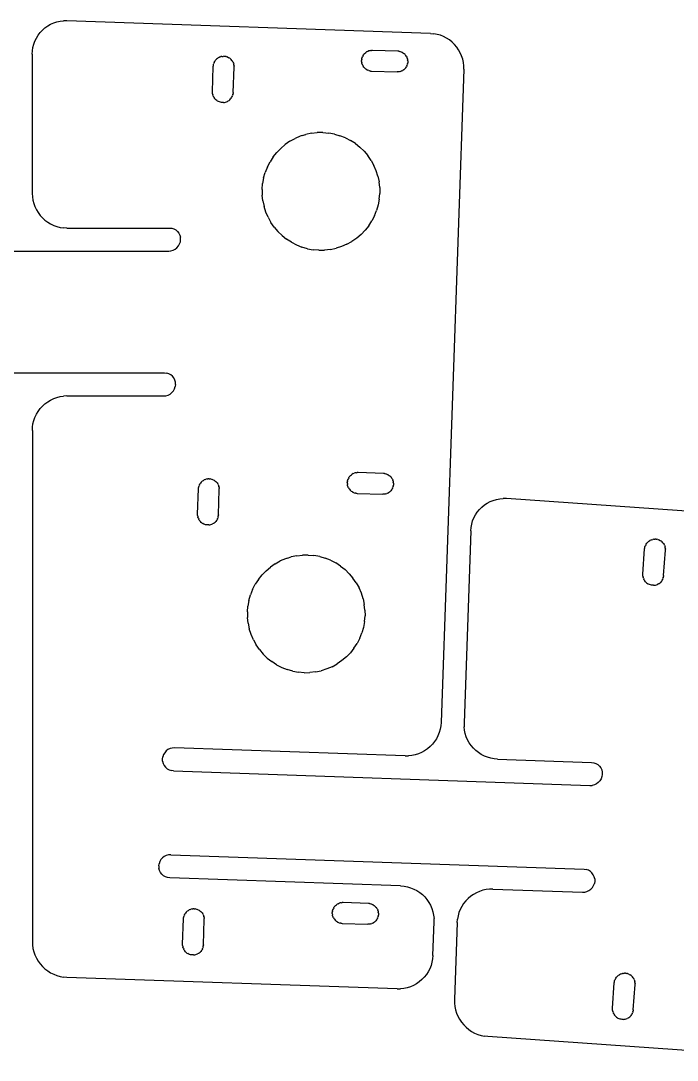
# Model space of a CAD drawing. Extents: x -47 to 67, y -58 to 58.
# Drawn here: x 10.52 to 38.96, y -47.73 to -2.71 of the extents above; entities that cross this region are included whole.
import ezdxf

# ---------------------------------------------------------------- set-up
doc = ezdxf.new("R2010")
doc.units = 0

msp = doc.modelspace()

# ---------------------------------------------------------------- linework, layer by layer
for p, q in [((11.365, -3.222, -0.011), (11.464, -3.117, -0.011)), ((11.464, -3.117, -0.011), (11.573, -3.022, -0.012)), ((11.573, -3.022, -0.012), (11.691, -2.938, -0.012)), ((11.691, -2.938, -0.012), (11.817, -2.867, -0.012)), ((11.817, -2.867, -0.012), (11.95, -2.808, -0.012)), ((11.95, -2.808, -0.012), (12.088, -2.764, -0.012)), ((12.088, -2.764, -0.012), (12.231, -2.733, -0.013)), ((12.231, -2.733, -0.013), (12.377, -2.716, -0.013)), ((12.524, -2.714, -0.013), (12.377, -2.716, -0.013)), ((28.266, -3.264, -0.04), (12.524, -2.714, -0.013)), ((11.089, -3.729, -0.011), (11.139, -3.592, -0.011)), ((11.139, -3.592, -0.011), (11.201, -3.461, -0.011)), ((11.201, -3.461, -0.011), (11.277, -3.337, -0.011)), ((11.277, -3.337, -0.011), (11.365, -3.222, -0.011)), ((28.266, -3.264, -0.04), (28.413, -3.276, -0.04)), ((28.558, -3.303, -0.04), (28.413, -3.276, -0.04)), ((28.699, -3.344, -0.04), (28.558, -3.303, -0.04)), ((28.836, -3.398, -0.04), (28.699, -3.344, -0.04)), ((28.967, -3.466, -0.041), (28.836, -3.398, -0.04)), ((29.09, -3.546, -0.041), (28.967, -3.466, -0.041)), ((29.205, -3.637, -0.041), (29.09, -3.546, -0.041)), ((11.024, -4.162, -0.011), (11.032, -4.015, -0.011)), ((11.032, -4.015, -0.011), (11.053, -3.87, -0.011)), ((11.053, -3.87, -0.011), (11.089, -3.729, -0.011)), ((25.539, -4.04, -0.037), (25.5, -4.061, -0.037)), ((25.539, -4.04, -0.037), (25.58, -4.022, -0.037)), ((25.622, -4.009, -0.037), (25.58, -4.022, -0.037)), ((25.665, -3.999, -0.037), (25.622, -4.009, -0.037)), ((25.665, -3.999, -0.037), (25.709, -3.994, -0.037)), ((25.753, -3.994, -0.037), (25.709, -3.994, -0.037)), ((26.852, -4.032, -0.038), (25.753, -3.994, -0.037)), ((26.896, -4.036, -0.038), (26.852, -4.032, -0.038)), ((26.896, -4.036, -0.038), (26.94, -4.044, -0.038)), ((26.982, -4.056, -0.038), (26.94, -4.044, -0.038)), ((29.311, -3.74, -0.041), (29.205, -3.637, -0.041)), ((29.406, -3.852, -0.042), (29.311, -3.74, -0.041)), ((29.489, -3.974, -0.042), (29.406, -3.852, -0.042)), ((29.561, -4.102, -0.042), (29.489, -3.974, -0.042)), ((11.024, -4.162, -0.011), (11.024, -10.189, -0.012)), ((18.902, -4.517, -0.026), (18.922, -4.477, -0.026)), ((18.922, -4.477, -0.026), (18.946, -4.44, -0.026)), ((18.973, -4.406, -0.027), (18.946, -4.44, -0.026)), ((18.973, -4.406, -0.027), (19.004, -4.374, -0.027)), ((19.038, -4.346, -0.027), (19.004, -4.374, -0.027)), ((19.038, -4.346, -0.027), (19.074, -4.321, -0.027)), ((19.113, -4.299, -0.027), (19.074, -4.321, -0.027)), ((19.154, -4.282, -0.027), (19.113, -4.299, -0.027)), ((19.154, -4.282, -0.027), (19.196, -4.268, -0.027)), ((19.239, -4.259, -0.027), (19.196, -4.268, -0.027)), ((19.239, -4.259, -0.027), (19.283, -4.254, -0.027)), ((19.327, -4.253, -0.027), (19.283, -4.254, -0.027)), ((19.327, -4.253, -0.027), (19.371, -4.257, -0.027)), ((19.414, -4.265, -0.027), (19.371, -4.257, -0.027)), ((19.414, -4.265, -0.027), (19.457, -4.277, -0.027)), ((19.498, -4.294, -0.027), (19.457, -4.277, -0.027)), ((19.498, -4.294, -0.027), (19.537, -4.314, -0.027)), ((19.574, -4.338, -0.027), (19.537, -4.314, -0.027)), ((19.574, -4.338, -0.027), (19.609, -4.366, -0.027)), ((19.64, -4.396, -0.027), (19.609, -4.366, -0.027)), ((19.669, -4.43, -0.027), (19.64, -4.396, -0.027)), ((19.669, -4.43, -0.027), (19.694, -4.466, -0.027)), ((19.715, -4.505, -0.027), (19.694, -4.466, -0.027)), ((25.291, -4.384, -0.037), (25.287, -4.428, -0.037)), ((25.288, -4.472, -0.037), (25.287, -4.428, -0.037)), ((25.288, -4.472, -0.037), (25.293, -4.516, -0.036)), ((25.291, -4.384, -0.037), (25.299, -4.34, -0.037)), ((25.311, -4.298, -0.037), (25.299, -4.34, -0.037)), ((25.311, -4.298, -0.037), (25.328, -4.257, -0.037)), ((25.348, -4.218, -0.037), (25.328, -4.257, -0.037)), ((25.348, -4.218, -0.037), (25.372, -4.181, -0.037)), ((25.399, -4.146, -0.037), (25.372, -4.181, -0.037)), ((25.399, -4.146, -0.037), (25.464, -4.086, -0.037)), ((25.464, -4.086, -0.037), (25.5, -4.061, -0.037)), ((26.982, -4.056, -0.038), (27.023, -4.072, -0.038)), ((27.062, -4.093, -0.038), (27.023, -4.072, -0.038)), ((27.062, -4.093, -0.038), (27.099, -4.117, -0.038)), ((27.134, -4.144, -0.038), (27.099, -4.117, -0.038)), ((27.166, -4.175, -0.038), (27.134, -4.144, -0.038)), ((27.166, -4.175, -0.038), (27.194, -4.209, -0.037)), ((27.219, -4.245, -0.037), (27.194, -4.209, -0.037)), ((27.219, -4.245, -0.037), (27.24, -4.284, -0.037)), ((27.24, -4.284, -0.037), (27.258, -4.324, -0.037)), ((27.271, -4.366, -0.037), (27.258, -4.324, -0.037)), ((27.271, -4.366, -0.037), (27.281, -4.41, -0.037)), ((27.286, -4.453, -0.037), (27.281, -4.41, -0.037)), ((27.286, -4.498, -0.037), (27.282, -4.542, -0.037)), ((27.286, -4.453, -0.037), (27.286, -4.498, -0.037)), ((29.619, -4.238, -0.042), (29.561, -4.102, -0.042)), ((29.664, -4.378, -0.042), (29.619, -4.238, -0.042)), ((29.694, -4.522, -0.042), (29.664, -4.378, -0.042)), ((18.823, -5.787, -0.024), (18.861, -4.688, -0.026)), ((18.861, -4.688, -0.026), (18.865, -4.644, -0.026)), ((18.865, -4.644, -0.026), (18.873, -4.6, -0.026)), ((18.873, -4.6, -0.026), (18.885, -4.558, -0.026)), ((18.902, -4.517, -0.026), (18.885, -4.558, -0.026)), ((19.715, -4.505, -0.027), (19.733, -4.546, -0.027)), ((19.722, -5.818, -0.024), (19.761, -4.719, -0.026)), ((19.733, -4.546, -0.027), (19.746, -4.588, -0.026)), ((19.755, -4.631, -0.026), (19.746, -4.588, -0.026)), ((19.755, -4.631, -0.026), (19.76, -4.675, -0.026)), ((19.761, -4.719, -0.026), (19.76, -4.675, -0.026)), ((25.302, -4.559, -0.036), (25.293, -4.516, -0.036)), ((25.302, -4.559, -0.036), (25.316, -4.601, -0.036)), ((25.333, -4.642, -0.036), (25.316, -4.601, -0.036)), ((25.333, -4.642, -0.036), (25.354, -4.68, -0.036)), ((25.38, -4.717, -0.036), (25.354, -4.68, -0.036)), ((25.38, -4.717, -0.036), (25.408, -4.75, -0.036)), ((25.44, -4.781, -0.036), (25.408, -4.75, -0.036)), ((25.44, -4.781, -0.036), (25.474, -4.809, -0.036)), ((25.511, -4.833, -0.036), (25.474, -4.809, -0.036)), ((25.511, -4.833, -0.036), (25.551, -4.853, -0.036)), ((25.592, -4.869, -0.036), (25.551, -4.853, -0.036)), ((25.592, -4.869, -0.036), (25.634, -4.882, -0.036)), ((25.677, -4.89, -0.036), (25.634, -4.882, -0.036)), ((25.677, -4.89, -0.036), (25.721, -4.893, -0.036)), ((25.721, -4.893, -0.036), (26.821, -4.932, -0.036)), ((26.865, -4.931, -0.036), (26.821, -4.932, -0.036)), ((26.909, -4.926, -0.036), (26.865, -4.931, -0.036)), ((26.952, -4.917, -0.036), (26.909, -4.926, -0.036)), ((26.952, -4.917, -0.036), (26.994, -4.903, -0.036)), ((27.035, -4.886, -0.036), (26.994, -4.903, -0.036)), ((27.035, -4.886, -0.036), (27.073, -4.865, -0.036)), ((27.11, -4.84, -0.036), (27.073, -4.865, -0.036)), ((27.11, -4.84, -0.036), (27.131, -4.821, -0.036)), ((27.131, -4.821, -0.036), (27.143, -4.811, -0.036)), ((27.174, -4.779, -0.037), (27.143, -4.811, -0.036)), ((27.202, -4.745, -0.037), (27.174, -4.779, -0.037)), ((27.202, -4.745, -0.037), (27.226, -4.708, -0.037)), ((27.246, -4.669, -0.037), (27.226, -4.708, -0.037)), ((27.246, -4.669, -0.037), (27.262, -4.628, -0.037)), ((27.274, -4.585, -0.037), (27.262, -4.628, -0.037)), ((27.274, -4.585, -0.037), (27.282, -4.542, -0.037)), ((29.713, -4.815, -0.042), (28.725, -33.105, -0.049)), ((29.711, -4.668, -0.042), (29.694, -4.522, -0.042)), ((29.713, -4.815, -0.042), (29.711, -4.668, -0.042)), ((18.824, -5.831, -0.024), (18.823, -5.787, -0.024)), ((18.829, -5.875, -0.024), (18.824, -5.831, -0.024)), ((19.722, -5.818, -0.024), (19.719, -5.862, -0.024)), ((18.829, -5.875, -0.024), (18.838, -5.918, -0.024)), ((18.851, -5.96, -0.024), (18.838, -5.918, -0.024)), ((18.851, -5.96, -0.024), (18.869, -6.001, -0.024)), ((18.89, -6.039, -0.024), (18.869, -6.001, -0.024)), ((18.89, -6.039, -0.024), (18.915, -6.076, -0.024)), ((18.944, -6.109, -0.024), (18.915, -6.076, -0.024)), ((18.975, -6.14, -0.024), (18.944, -6.109, -0.024)), ((19.01, -6.168, -0.024), (18.975, -6.14, -0.024)), ((19.01, -6.168, -0.024), (19.047, -6.192, -0.024)), ((19.086, -6.212, -0.024), (19.047, -6.192, -0.024)), ((19.127, -6.228, -0.024), (19.086, -6.212, -0.024)), ((19.17, -6.241, -0.024), (19.127, -6.228, -0.024)), ((19.213, -6.249, -0.024), (19.17, -6.241, -0.024)), ((19.257, -6.252, -0.024), (19.213, -6.249, -0.024)), ((19.301, -6.252, -0.024), (19.257, -6.252, -0.024)), ((19.301, -6.252, -0.024), (19.345, -6.247, -0.024)), ((19.345, -6.247, -0.024), (19.388, -6.237, -0.024)), ((19.388, -6.237, -0.024), (19.43, -6.224, -0.024)), ((19.43, -6.224, -0.024), (19.471, -6.207, -0.024)), ((19.51, -6.185, -0.024), (19.471, -6.207, -0.024)), ((19.51, -6.185, -0.024), (19.546, -6.16, -0.024)), ((19.546, -6.16, -0.024), (19.58, -6.132, -0.024)), ((19.58, -6.132, -0.024), (19.61, -6.1, -0.024)), ((19.638, -6.065, -0.024), (19.61, -6.1, -0.024)), ((19.638, -6.065, -0.024), (19.662, -6.028, -0.024)), ((19.682, -5.989, -0.024), (19.662, -6.028, -0.024)), ((19.682, -5.989, -0.024), (19.699, -5.948, -0.024)), ((19.711, -5.906, -0.024), (19.699, -5.948, -0.024)), ((19.711, -5.906, -0.024), (19.719, -5.862, -0.024)), ((22.716, -7.687, -0.032), (22.87, -7.638, -0.032)), ((23.115, -7.586, -0.032), (22.87, -7.638, -0.032)), ((23.115, -7.586, -0.032), (23.364, -7.558, -0.033)), ((23.614, -7.554, -0.033), (23.364, -7.558, -0.033)), ((23.614, -7.554, -0.033), (23.863, -7.575, -0.034)), ((24.109, -7.62, -0.034), (23.863, -7.575, -0.034)), ((24.109, -7.62, -0.034), (24.35, -7.69, -0.034)), ((21.786, -8.238, -0.03), (21.977, -8.076, -0.031)), ((22.183, -7.934, -0.031), (21.977, -8.076, -0.031)), ((22.183, -7.934, -0.031), (22.402, -7.813, -0.031)), ((22.632, -7.714, -0.032), (22.402, -7.813, -0.031)), ((22.716, -7.687, -0.032), (22.632, -7.714, -0.032)), ((24.582, -7.782, -0.035), (24.35, -7.69, -0.034)), ((24.582, -7.782, -0.035), (24.805, -7.897, -0.035)), ((25.015, -8.033, -0.036), (24.805, -7.897, -0.035)), ((25.015, -8.033, -0.036), (25.21, -8.189, -0.036)), ((21.455, -8.613, -0.03), (21.611, -8.417, -0.03)), ((21.611, -8.417, -0.03), (21.786, -8.238, -0.03)), ((25.21, -8.189, -0.036), (25.39, -8.363, -0.036)), ((25.39, -8.363, -0.036), (25.551, -8.555, -0.037)), ((21.204, -9.045, -0.03), (21.319, -8.823, -0.03)), ((21.455, -8.613, -0.03), (21.319, -8.823, -0.03)), ((25.693, -8.761, -0.037), (25.551, -8.555, -0.037)), ((25.693, -8.761, -0.037), (25.814, -8.98, -0.037)), ((25.913, -9.21, -0.037), (25.814, -8.98, -0.037)), ((21.043, -9.518, -0.03), (21.112, -9.278, -0.03)), ((21.204, -9.045, -0.03), (21.112, -9.278, -0.03)), ((25.989, -9.448, -0.038), (25.913, -9.21, -0.037)), ((25.989, -9.448, -0.038), (26.042, -9.693, -0.038)), ((20.976, -10.014, -0.03), (20.997, -9.764, -0.03)), ((21.043, -9.518, -0.03), (20.997, -9.764, -0.03)), ((26.07, -9.941, -0.038), (26.042, -9.693, -0.038)), ((11.024, -10.189, -0.012), (11.032, -10.336, -0.012)), ((11.032, -10.336, -0.012), (11.053, -10.482, -0.012)), ((20.976, -10.014, -0.03), (20.98, -10.264, -0.03)), ((21.008, -10.513, -0.03), (20.98, -10.264, -0.03)), ((26.052, -10.441, -0.038), (26.073, -10.192, -0.038)), ((26.07, -9.941, -0.038), (26.073, -10.192, -0.038)), ((11.053, -10.482, -0.012), (11.089, -10.624, -0.012)), ((11.089, -10.624, -0.012), (11.139, -10.763, -0.012)), ((11.139, -10.763, -0.012), (11.202, -10.896, -0.013)), ((21.008, -10.513, -0.03), (21.06, -10.757, -0.03)), ((21.136, -10.996, -0.03), (21.06, -10.757, -0.03)), ((26.007, -10.687, -0.038), (25.938, -10.928, -0.038)), ((26.052, -10.441, -0.038), (26.007, -10.687, -0.038)), ((11.202, -10.896, -0.013), (11.277, -11.022, -0.013)), ((11.277, -11.022, -0.013), (11.365, -11.14, -0.013)), ((11.365, -11.14, -0.013), (11.464, -11.25, -0.013)), ((11.464, -11.25, -0.013), (11.573, -11.348, -0.013)), ((21.235, -11.225, -0.03), (21.136, -10.996, -0.03)), ((21.235, -11.225, -0.03), (21.356, -11.444, -0.031)), ((25.845, -11.16, -0.038), (25.73, -11.382, -0.038)), ((25.845, -11.16, -0.038), (25.938, -10.928, -0.038)), ((11.573, -11.348, -0.013), (11.691, -11.436, -0.014)), ((11.691, -11.436, -0.014), (11.817, -11.512, -0.014)), ((11.817, -11.512, -0.014), (11.95, -11.575, -0.014)), ((11.95, -11.575, -0.014), (12.089, -11.624, -0.014)), ((12.089, -11.624, -0.014), (12.232, -11.66, -0.015)), ((12.232, -11.66, -0.015), (12.377, -11.682, -0.015)), ((12.524, -11.689, -0.015), (12.377, -11.682, -0.015)), ((12.524, -11.689, -0.015), (16.965, -11.689, -0.024)), ((16.965, -11.689, -0.024), (17.063, -11.698, -0.024)), ((17.063, -11.698, -0.024), (17.156, -11.727, -0.024)), ((21.498, -11.651, -0.031), (21.356, -11.444, -0.031)), ((21.498, -11.651, -0.031), (21.66, -11.842, -0.031)), ((25.594, -11.592, -0.037), (25.438, -11.788, -0.037)), ((25.594, -11.592, -0.037), (25.73, -11.382, -0.038)), ((17.156, -11.727, -0.024), (17.24, -11.773, -0.024)), ((17.24, -11.773, -0.024), (17.314, -11.835, -0.024)), ((17.314, -11.835, -0.024), (17.374, -11.911, -0.025)), ((17.374, -11.911, -0.025), (17.417, -11.998, -0.025)), ((17.417, -11.998, -0.025), (17.442, -12.091, -0.025)), ((17.448, -12.189, -0.025), (17.442, -12.091, -0.025)), ((21.66, -11.842, -0.031), (21.839, -12.016, -0.032)), ((21.839, -12.016, -0.032), (22.035, -12.172, -0.032)), ((25.073, -12.129, -0.037), (24.867, -12.271, -0.037)), ((25.264, -11.968, -0.037), (25.073, -12.129, -0.037)), ((25.264, -11.968, -0.037), (25.438, -11.788, -0.037)), ((17.211, -12.605, -0.024), (17.289, -12.542, -0.025)), ((17.289, -12.542, -0.025), (17.354, -12.467, -0.025)), ((17.354, -12.467, -0.025), (17.404, -12.38, -0.025)), ((17.404, -12.38, -0.025), (17.435, -12.286, -0.025)), ((17.435, -12.286, -0.025), (17.448, -12.189, -0.025)), ((22.245, -12.308, -0.032), (22.035, -12.172, -0.032)), ((22.245, -12.308, -0.032), (22.467, -12.423, -0.033)), ((22.467, -12.423, -0.033), (22.7, -12.515, -0.033)), ((22.94, -12.585, -0.033), (22.7, -12.515, -0.033)), ((22.94, -12.585, -0.033), (23.186, -12.63, -0.034)), ((23.935, -12.619, -0.035), (24.179, -12.567, -0.035)), ((24.418, -12.491, -0.036), (24.179, -12.567, -0.035)), ((24.648, -12.392, -0.036), (24.418, -12.491, -0.036)), ((24.648, -12.392, -0.036), (24.867, -12.271, -0.037)), ((-1.475, -12.689, 0.006), (16.931, -12.689, -0.024)), ((16.931, -12.689, -0.024), (17.029, -12.679, -0.024)), ((17.029, -12.679, -0.024), (17.123, -12.651, -0.024)), ((17.123, -12.651, -0.024), (17.211, -12.605, -0.024)), ((23.436, -12.651, -0.034), (23.186, -12.63, -0.034)), ((23.436, -12.651, -0.034), (23.686, -12.647, -0.035)), ((23.935, -12.619, -0.035), (23.686, -12.647, -0.035)), ((-1.475, -17.962, 0.004), (16.746, -17.962, -0.025)), ((16.746, -17.962, -0.025), (16.844, -17.972, -0.025)), ((16.937, -18, -0.025), (16.844, -17.972, -0.025)), ((17.021, -18.046, -0.025), (16.937, -18, -0.025)), ((17.095, -18.108, -0.026), (17.021, -18.046, -0.025)), ((17.155, -18.184, -0.026), (17.095, -18.108, -0.026)), ((17.198, -18.271, -0.026), (17.155, -18.184, -0.026)), ((17.223, -18.364, -0.026), (17.198, -18.271, -0.026)), ((17.229, -18.462, -0.026), (17.223, -18.364, -0.026)), ((16.904, -18.924, -0.025), (16.992, -18.878, -0.026)), ((16.992, -18.878, -0.026), (17.07, -18.815, -0.026)), ((17.07, -18.815, -0.026), (17.135, -18.74, -0.026)), ((17.135, -18.74, -0.026), (17.185, -18.653, -0.026)), ((17.185, -18.653, -0.026), (17.216, -18.559, -0.026)), ((17.229, -18.462, -0.026), (17.216, -18.559, -0.026)), ((11.464, -19.401, -0.015), (11.573, -19.302, -0.015)), ((11.573, -19.302, -0.015), (11.691, -19.215, -0.016)), ((11.691, -19.215, -0.016), (11.817, -19.139, -0.016)), ((11.817, -19.139, -0.016), (11.95, -19.076, -0.016)), ((11.95, -19.076, -0.016), (12.089, -19.027, -0.016)), ((12.089, -19.027, -0.016), (12.232, -18.991, -0.017)), ((12.232, -18.991, -0.017), (12.377, -18.969, -0.017)), ((12.525, -18.962, -0.017), (12.377, -18.969, -0.017)), ((12.525, -18.962, -0.017), (16.712, -18.962, -0.025)), ((16.712, -18.962, -0.025), (16.81, -18.952, -0.025)), ((16.81, -18.952, -0.025), (16.904, -18.924, -0.025)), ((11.139, -19.888, -0.015), (11.202, -19.755, -0.015)), ((11.202, -19.755, -0.015), (11.277, -19.629, -0.015)), ((11.277, -19.629, -0.015), (11.365, -19.51, -0.015)), ((11.365, -19.51, -0.015), (11.464, -19.401, -0.015)), ((11.032, -20.315, -0.015), (11.053, -20.169, -0.015)), ((11.053, -20.169, -0.015), (11.089, -20.026, -0.015)), ((11.089, -20.026, -0.015), (11.139, -19.888, -0.015)), ((11.025, -20.462, -0.015), (11.032, -20.315, -0.015)), ((11.025, -20.462, -0.015), (11.025, -42.59, -0.022)), ((24.728, -22.505, -0.041), (24.707, -22.545, -0.041)), ((24.728, -22.505, -0.041), (24.752, -22.468, -0.041)), ((24.779, -22.434, -0.041), (24.752, -22.468, -0.041)), ((24.779, -22.434, -0.041), (24.81, -22.402, -0.041)), ((24.81, -22.402, -0.041), (24.844, -22.374, -0.041)), ((24.844, -22.374, -0.041), (24.88, -22.348, -0.041)), ((24.919, -22.327, -0.041), (24.88, -22.348, -0.041)), ((24.919, -22.327, -0.041), (24.959, -22.31, -0.041)), ((25.001, -22.296, -0.041), (24.959, -22.31, -0.041)), ((25.045, -22.287, -0.041), (25.001, -22.296, -0.041)), ((25.045, -22.287, -0.041), (25.089, -22.282, -0.041)), ((25.133, -22.281, -0.042), (25.089, -22.282, -0.041)), ((26.232, -22.32, -0.042), (25.133, -22.281, -0.042)), ((26.276, -22.323, -0.042), (26.232, -22.32, -0.042)), ((26.276, -22.323, -0.042), (26.319, -22.331, -0.042)), ((26.362, -22.344, -0.042), (26.319, -22.331, -0.042)), ((26.362, -22.344, -0.042), (26.403, -22.36, -0.042)), ((26.442, -22.38, -0.042), (26.403, -22.36, -0.042)), ((26.442, -22.38, -0.042), (26.479, -22.404, -0.042)), ((26.514, -22.432, -0.042), (26.479, -22.404, -0.042)), ((26.545, -22.463, -0.042), (26.514, -22.432, -0.042)), ((26.545, -22.463, -0.042), (26.574, -22.496, -0.042)), ((26.599, -22.533, -0.042), (26.574, -22.496, -0.042)), ((18.223, -22.983, -0.03), (18.226, -22.939, -0.03)), ((18.226, -22.939, -0.03), (18.234, -22.895, -0.03)), ((18.234, -22.895, -0.03), (18.247, -22.853, -0.03)), ((18.263, -22.812, -0.03), (18.247, -22.853, -0.03)), ((18.263, -22.812, -0.03), (18.283, -22.773, -0.03)), ((18.283, -22.773, -0.03), (18.307, -22.736, -0.031)), ((18.335, -22.701, -0.031), (18.307, -22.736, -0.031)), ((18.335, -22.701, -0.031), (18.366, -22.669, -0.031)), ((18.399, -22.641, -0.031), (18.366, -22.669, -0.031)), ((18.399, -22.641, -0.031), (18.436, -22.616, -0.031)), ((18.474, -22.595, -0.031), (18.436, -22.616, -0.031)), ((18.515, -22.577, -0.031), (18.474, -22.595, -0.031)), ((18.515, -22.577, -0.031), (18.557, -22.564, -0.031)), ((18.6, -22.554, -0.031), (18.557, -22.564, -0.031)), ((18.6, -22.554, -0.031), (18.644, -22.549, -0.031)), ((18.688, -22.549, -0.031), (18.644, -22.549, -0.031)), ((18.688, -22.549, -0.031), (18.732, -22.553, -0.031)), ((18.776, -22.561, -0.031), (18.732, -22.553, -0.031)), ((18.776, -22.561, -0.031), (18.818, -22.573, -0.031)), ((18.859, -22.589, -0.031), (18.818, -22.573, -0.031)), ((18.859, -22.589, -0.031), (18.898, -22.609, -0.031)), ((18.935, -22.633, -0.031), (18.898, -22.609, -0.031)), ((18.935, -22.633, -0.031), (18.97, -22.661, -0.031)), ((19.002, -22.692, -0.031), (18.97, -22.661, -0.031)), ((19.03, -22.725, -0.031), (19.002, -22.692, -0.031)), ((19.03, -22.725, -0.031), (19.055, -22.762, -0.031)), ((19.076, -22.8, -0.031), (19.055, -22.762, -0.031)), ((19.076, -22.8, -0.031), (19.094, -22.841, -0.031)), ((19.094, -22.841, -0.031), (19.107, -22.883, -0.031)), ((19.117, -22.926, -0.03), (19.107, -22.883, -0.031)), ((19.117, -22.926, -0.03), (19.122, -22.97, -0.03)), ((24.671, -22.671, -0.041), (24.667, -22.715, -0.041)), ((24.668, -22.76, -0.041), (24.667, -22.715, -0.041)), ((24.668, -22.76, -0.041), (24.673, -22.803, -0.041)), ((24.671, -22.671, -0.041), (24.679, -22.628, -0.041)), ((24.682, -22.847, -0.04), (24.673, -22.803, -0.041)), ((24.691, -22.586, -0.041), (24.679, -22.628, -0.041)), ((24.682, -22.847, -0.04), (24.695, -22.889, -0.04)), ((24.691, -22.586, -0.041), (24.707, -22.545, -0.041)), ((24.713, -22.929, -0.04), (24.695, -22.889, -0.04)), ((24.713, -22.929, -0.04), (24.734, -22.968, -0.04)), ((26.599, -22.533, -0.042), (26.62, -22.571, -0.041)), ((26.626, -22.956, -0.041), (26.606, -22.995, -0.041)), ((26.62, -22.571, -0.041), (26.638, -22.612, -0.041)), ((26.626, -22.956, -0.041), (26.642, -22.915, -0.041)), ((26.651, -22.654, -0.041), (26.638, -22.612, -0.041)), ((26.654, -22.873, -0.041), (26.642, -22.915, -0.041)), ((26.651, -22.654, -0.041), (26.66, -22.697, -0.041)), ((26.654, -22.873, -0.041), (26.662, -22.829, -0.041)), ((26.665, -22.741, -0.041), (26.66, -22.697, -0.041)), ((26.666, -22.785, -0.041), (26.662, -22.829, -0.041)), ((26.665, -22.741, -0.041), (26.666, -22.785, -0.041)), ((18.184, -24.082, -0.028), (18.223, -22.983, -0.03)), ((19.084, -24.114, -0.029), (19.122, -23.014, -0.03)), ((19.122, -23.014, -0.03), (19.122, -22.97, -0.03)), ((24.759, -23.004, -0.04), (24.734, -22.968, -0.04)), ((24.759, -23.004, -0.04), (24.788, -23.038, -0.04)), ((24.82, -23.069, -0.04), (24.788, -23.038, -0.04)), ((24.82, -23.069, -0.04), (24.854, -23.096, -0.04)), ((24.891, -23.12, -0.04), (24.854, -23.096, -0.04)), ((24.891, -23.12, -0.04), (24.93, -23.141, -0.04)), ((24.971, -23.157, -0.04), (24.93, -23.141, -0.04)), ((24.971, -23.157, -0.04), (25.014, -23.169, -0.04)), ((25.057, -23.177, -0.04), (25.014, -23.169, -0.04)), ((25.057, -23.177, -0.04), (25.101, -23.181, -0.04)), ((25.101, -23.181, -0.04), (26.201, -23.219, -0.04)), ((26.245, -23.219, -0.04), (26.201, -23.219, -0.04)), ((26.289, -23.214, -0.04), (26.245, -23.219, -0.04)), ((26.332, -23.204, -0.04), (26.289, -23.214, -0.04)), ((26.332, -23.204, -0.04), (26.374, -23.191, -0.04)), ((26.414, -23.174, -0.04), (26.374, -23.191, -0.04)), ((26.414, -23.174, -0.04), (26.453, -23.152, -0.04)), ((26.489, -23.127, -0.041), (26.453, -23.152, -0.04)), ((26.489, -23.127, -0.041), (26.511, -23.109, -0.041)), ((26.511, -23.109, -0.041), (26.523, -23.099, -0.041)), ((26.554, -23.067, -0.041), (26.523, -23.099, -0.041)), ((26.582, -23.032, -0.041), (26.554, -23.067, -0.041)), ((26.582, -23.032, -0.041), (26.606, -22.995, -0.041)), ((31.272, -23.418, -0.05), (31.418, -23.406, -0.05)), ((31.565, -23.409, -0.05), (31.418, -23.406, -0.05)), ((30.389, -23.876, -0.049), (30.491, -23.774, -0.049)), ((30.491, -23.774, -0.049), (30.603, -23.683, -0.049)), ((30.603, -23.683, -0.049), (30.724, -23.604, -0.049)), ((30.724, -23.604, -0.049), (30.853, -23.537, -0.049)), ((30.853, -23.537, -0.049), (30.988, -23.483, -0.05)), ((30.988, -23.483, -0.05), (31.128, -23.443, -0.05)), ((31.128, -23.443, -0.05), (31.272, -23.418, -0.05)), ((46.994, -24.487, -0.076), (31.565, -23.409, -0.05)), ((18.185, -24.126, -0.028), (18.184, -24.082, -0.028)), ((18.19, -24.17, -0.028), (18.185, -24.126, -0.028)), ((18.19, -24.17, -0.028), (18.199, -24.213, -0.028)), ((18.213, -24.256, -0.028), (18.199, -24.213, -0.028)), ((18.213, -24.256, -0.028), (18.23, -24.296, -0.028)), ((18.251, -24.335, -0.028), (18.23, -24.296, -0.028)), ((19.044, -24.285, -0.028), (19.023, -24.324, -0.028)), ((19.044, -24.285, -0.028), (19.06, -24.243, -0.028)), ((19.072, -24.201, -0.028), (19.06, -24.243, -0.028)), ((19.072, -24.201, -0.028), (19.08, -24.158, -0.028)), ((19.084, -24.114, -0.029), (19.08, -24.158, -0.028)), ((30.095, -24.373, -0.048), (30.15, -24.238, -0.048)), ((30.15, -24.238, -0.048), (30.217, -24.109, -0.048)), ((30.217, -24.109, -0.048), (30.297, -23.988, -0.049)), ((30.297, -23.988, -0.049), (30.389, -23.876, -0.049)), ((18.251, -24.335, -0.028), (18.276, -24.371, -0.028)), ((18.305, -24.405, -0.028), (18.276, -24.371, -0.028)), ((18.337, -24.436, -0.028), (18.305, -24.405, -0.028)), ((18.371, -24.463, -0.028), (18.337, -24.436, -0.028)), ((18.371, -24.463, -0.028), (18.408, -24.487, -0.028)), ((18.447, -24.507, -0.028), (18.408, -24.487, -0.028)), ((18.489, -24.524, -0.028), (18.447, -24.507, -0.028)), ((18.531, -24.536, -0.028), (18.489, -24.524, -0.028)), ((18.574, -24.544, -0.028), (18.531, -24.536, -0.028)), ((18.618, -24.548, -0.028), (18.574, -24.544, -0.028)), ((18.663, -24.547, -0.028), (18.618, -24.548, -0.028)), ((18.663, -24.547, -0.028), (18.706, -24.542, -0.028)), ((18.706, -24.542, -0.028), (18.75, -24.533, -0.028)), ((18.75, -24.533, -0.028), (18.792, -24.519, -0.028)), ((18.792, -24.519, -0.028), (18.832, -24.502, -0.028)), ((18.871, -24.481, -0.028), (18.832, -24.502, -0.028)), ((18.871, -24.481, -0.028), (18.907, -24.456, -0.028)), ((18.907, -24.456, -0.028), (18.941, -24.427, -0.028)), ((18.941, -24.427, -0.028), (18.972, -24.395, -0.028)), ((18.999, -24.361, -0.028), (18.972, -24.395, -0.028)), ((18.999, -24.361, -0.028), (19.023, -24.324, -0.028)), ((30.016, -24.804, -0.048), (30.028, -24.657, -0.048)), ((30.028, -24.657, -0.048), (30.055, -24.513, -0.048)), ((30.055, -24.513, -0.048), (30.095, -24.373, -0.048)), ((30.016, -24.804, -0.048), (29.725, -33.139, -0.05)), ((37.81, -25.202, -0.063), (37.77, -25.222, -0.063)), ((37.851, -25.186, -0.063), (37.81, -25.202, -0.063)), ((37.851, -25.186, -0.063), (37.893, -25.174, -0.063)), ((37.937, -25.166, -0.063), (37.893, -25.174, -0.063)), ((37.937, -25.166, -0.063), (37.981, -25.163, -0.063)), ((38.025, -25.164, -0.063), (37.981, -25.163, -0.063)), ((38.025, -25.164, -0.063), (38.069, -25.169, -0.063)), ((38.112, -25.178, -0.063), (38.069, -25.169, -0.063)), ((38.112, -25.178, -0.063), (38.154, -25.192, -0.063)), ((38.194, -25.21, -0.063), (38.154, -25.192, -0.063)), ((37.468, -26.679, -0.06), (37.545, -25.581, -0.062)), ((37.545, -25.581, -0.062), (37.55, -25.537, -0.062)), ((37.55, -25.537, -0.062), (37.559, -25.494, -0.062)), ((37.559, -25.494, -0.062), (37.573, -25.452, -0.062)), ((37.591, -25.412, -0.062), (37.573, -25.452, -0.062)), ((37.591, -25.412, -0.062), (37.612, -25.373, -0.062)), ((37.612, -25.373, -0.062), (37.638, -25.337, -0.063)), ((37.667, -25.304, -0.063), (37.638, -25.337, -0.063)), ((37.667, -25.304, -0.063), (37.698, -25.273, -0.063)), ((37.733, -25.246, -0.063), (37.698, -25.273, -0.063)), ((37.733, -25.246, -0.063), (37.77, -25.222, -0.063)), ((38.194, -25.21, -0.063), (38.233, -25.231, -0.063)), ((38.269, -25.257, -0.063), (38.233, -25.231, -0.063)), ((38.269, -25.257, -0.063), (38.303, -25.285, -0.063)), ((38.333, -25.317, -0.063), (38.303, -25.285, -0.063)), ((38.361, -25.352, -0.063), (38.333, -25.317, -0.063)), ((38.361, -25.352, -0.063), (38.384, -25.389, -0.063)), ((38.366, -26.741, -0.06), (38.443, -25.644, -0.062)), ((38.404, -25.429, -0.063), (38.384, -25.389, -0.063)), ((38.404, -25.429, -0.063), (38.42, -25.47, -0.063)), ((38.42, -25.47, -0.063), (38.432, -25.512, -0.062)), ((38.44, -25.556, -0.062), (38.432, -25.512, -0.062)), ((38.44, -25.556, -0.062), (38.443, -25.6, -0.062)), ((38.443, -25.644, -0.062), (38.443, -25.6, -0.062)), ((21.993, -26.009, -0.036), (21.763, -26.109, -0.035)), ((22.077, -25.983, -0.036), (21.993, -26.009, -0.036)), ((22.077, -25.983, -0.036), (22.231, -25.933, -0.036)), ((22.476, -25.881, -0.036), (22.231, -25.933, -0.036)), ((22.476, -25.881, -0.036), (22.725, -25.853, -0.037)), ((22.975, -25.85, -0.037), (22.725, -25.853, -0.037)), ((22.975, -25.85, -0.037), (23.224, -25.871, -0.038)), ((23.471, -25.916, -0.038), (23.224, -25.871, -0.038)), ((23.471, -25.916, -0.038), (23.711, -25.985, -0.038)), ((23.944, -26.078, -0.039), (23.711, -25.985, -0.038)), ((23.944, -26.078, -0.039), (24.166, -26.192, -0.039)), ((20.973, -26.712, -0.034), (21.147, -26.533, -0.034)), ((21.147, -26.533, -0.034), (21.338, -26.372, -0.035)), ((21.544, -26.23, -0.035), (21.338, -26.372, -0.035)), ((21.544, -26.23, -0.035), (21.763, -26.109, -0.035)), ((24.376, -26.328, -0.04), (24.166, -26.192, -0.039)), ((24.376, -26.328, -0.04), (24.572, -26.484, -0.04)), ((24.572, -26.484, -0.04), (24.751, -26.659, -0.04)), ((20.817, -26.908, -0.034), (20.681, -27.118, -0.034)), ((20.817, -26.908, -0.034), (20.973, -26.712, -0.034)), ((24.751, -26.659, -0.04), (24.913, -26.85, -0.041)), ((25.054, -27.056, -0.041), (24.913, -26.85, -0.041)), ((37.467, -26.723, -0.06), (37.468, -26.679, -0.06)), ((37.471, -26.767, -0.06), (37.467, -26.723, -0.06)), ((37.471, -26.767, -0.06), (37.478, -26.81, -0.06)), ((37.49, -26.853, -0.06), (37.478, -26.81, -0.06)), ((37.49, -26.853, -0.06), (37.506, -26.894, -0.06)), ((37.526, -26.933, -0.06), (37.506, -26.894, -0.06)), ((37.526, -26.933, -0.06), (37.55, -26.97, -0.06)), ((37.577, -27.005, -0.06), (37.55, -26.97, -0.06)), ((37.608, -27.037, -0.06), (37.577, -27.005, -0.06)), ((38.273, -26.985, -0.06), (38.244, -27.019, -0.06)), ((38.273, -26.985, -0.06), (38.298, -26.949, -0.06)), ((38.32, -26.911, -0.06), (38.298, -26.949, -0.06)), ((38.32, -26.911, -0.06), (38.337, -26.87, -0.06)), ((38.351, -26.828, -0.06), (38.337, -26.87, -0.06)), ((38.351, -26.828, -0.06), (38.361, -26.785, -0.06)), ((38.366, -26.741, -0.06), (38.361, -26.785, -0.06)), ((20.566, -27.341, -0.034), (20.473, -27.573, -0.034)), ((20.566, -27.341, -0.034), (20.681, -27.118, -0.034)), ((25.054, -27.056, -0.041), (25.176, -27.275, -0.041)), ((25.275, -27.505, -0.041), (25.176, -27.275, -0.041)), ((37.641, -27.066, -0.06), (37.608, -27.037, -0.06)), ((37.641, -27.066, -0.06), (37.678, -27.091, -0.06)), ((37.716, -27.113, -0.06), (37.678, -27.091, -0.06)), ((37.757, -27.13, -0.06), (37.716, -27.113, -0.06)), ((37.799, -27.144, -0.06), (37.757, -27.13, -0.06)), ((37.842, -27.154, -0.06), (37.799, -27.144, -0.06)), ((37.886, -27.159, -0.06), (37.842, -27.154, -0.06)), ((37.93, -27.16, -0.06), (37.886, -27.159, -0.06)), ((37.93, -27.16, -0.06), (37.974, -27.156, -0.06)), ((37.974, -27.156, -0.06), (38.017, -27.149, -0.06)), ((38.017, -27.149, -0.06), (38.06, -27.137, -0.06)), ((38.06, -27.137, -0.06), (38.101, -27.121, -0.06)), ((38.14, -27.101, -0.06), (38.101, -27.121, -0.06)), ((38.14, -27.101, -0.06), (38.177, -27.077, -0.06)), ((38.177, -27.077, -0.06), (38.212, -27.05, -0.06)), ((38.212, -27.05, -0.06), (38.244, -27.019, -0.06)), ((20.404, -27.814, -0.034), (20.359, -28.06, -0.034)), ((20.404, -27.814, -0.034), (20.473, -27.573, -0.034)), ((25.351, -27.743, -0.042), (25.275, -27.505, -0.041)), ((25.351, -27.743, -0.042), (25.403, -27.988, -0.042)), ((20.338, -28.309, -0.034), (20.359, -28.06, -0.034)), ((20.338, -28.309, -0.034), (20.341, -28.559, -0.034)), ((25.431, -28.237, -0.042), (25.403, -27.988, -0.042)), ((25.431, -28.237, -0.042), (25.435, -28.487, -0.042)), ((20.369, -28.808, -0.034), (20.341, -28.559, -0.034)), ((20.369, -28.808, -0.034), (20.422, -29.053, -0.034)), ((25.414, -28.736, -0.042), (25.368, -28.982, -0.042)), ((25.414, -28.736, -0.042), (25.435, -28.487, -0.042)), ((20.498, -29.291, -0.034), (20.422, -29.053, -0.034)), ((25.207, -29.455, -0.042), (25.299, -29.223, -0.042)), ((25.368, -28.982, -0.042), (25.299, -29.223, -0.042)), ((20.597, -29.521, -0.034), (20.498, -29.291, -0.034)), ((20.597, -29.521, -0.034), (20.718, -29.74, -0.035)), ((24.956, -29.888, -0.042), (25.092, -29.678, -0.042)), ((25.207, -29.455, -0.042), (25.092, -29.678, -0.042)), ((20.86, -29.946, -0.035), (20.718, -29.74, -0.035)), ((20.86, -29.946, -0.035), (21.021, -30.137, -0.035)), ((21.021, -30.137, -0.035), (21.201, -30.312, -0.036)), ((24.625, -30.263, -0.041), (24.8, -30.083, -0.041)), ((24.956, -29.888, -0.042), (24.8, -30.083, -0.041)), ((21.201, -30.312, -0.036), (21.396, -30.468, -0.036)), ((21.606, -30.604, -0.036), (21.396, -30.468, -0.036)), ((21.606, -30.604, -0.036), (21.829, -30.718, -0.037)), ((24.009, -30.687, -0.04), (24.228, -30.566, -0.041)), ((24.434, -30.424, -0.041), (24.228, -30.566, -0.041)), ((24.625, -30.263, -0.041), (24.434, -30.424, -0.041)), ((21.829, -30.718, -0.037), (22.061, -30.811, -0.037)), ((22.302, -30.88, -0.038), (22.061, -30.811, -0.037)), ((22.302, -30.88, -0.038), (22.548, -30.925, -0.038)), ((22.797, -30.946, -0.038), (22.548, -30.925, -0.038)), ((22.797, -30.946, -0.038), (23.047, -30.943, -0.039)), ((23.296, -30.915, -0.039), (23.047, -30.943, -0.039)), ((23.296, -30.915, -0.039), (23.541, -30.863, -0.04)), ((23.779, -30.786, -0.04), (23.541, -30.863, -0.04)), ((24.009, -30.687, -0.04), (23.779, -30.786, -0.04)), ((28.713, -33.251, -0.049), (28.686, -33.396, -0.049)), ((28.725, -33.105, -0.049), (28.713, -33.251, -0.049)), ((29.725, -33.139, -0.05), (29.727, -33.287, -0.05)), ((29.743, -33.433, -0.05), (29.727, -33.287, -0.05)), ((28.591, -33.674, -0.049), (28.524, -33.805, -0.048)), ((28.646, -33.537, -0.049), (28.591, -33.674, -0.049)), ((28.686, -33.396, -0.049), (28.646, -33.537, -0.049)), ((29.774, -33.577, -0.05), (29.743, -33.433, -0.05)), ((29.819, -33.717, -0.051), (29.774, -33.577, -0.05)), ((29.877, -33.852, -0.051), (29.819, -33.717, -0.051)), ((17.082, -34.209, -0.03), (16.988, -34.234, -0.03)), ((17.18, -34.202, -0.03), (17.082, -34.209, -0.03)), ((27.174, -34.551, -0.046), (17.18, -34.202, -0.03)), ((28.249, -34.149, -0.048), (28.137, -34.244, -0.048)), ((28.352, -34.044, -0.048), (28.249, -34.149, -0.048)), ((28.444, -33.929, -0.048), (28.352, -34.044, -0.048)), ((28.524, -33.805, -0.048), (28.444, -33.929, -0.048)), ((29.948, -33.981, -0.051), (29.877, -33.852, -0.051)), ((30.032, -34.102, -0.051), (29.948, -33.981, -0.051)), ((30.127, -34.215, -0.051), (30.032, -34.102, -0.051)), ((16.663, -34.685, -0.029), (16.676, -34.588, -0.029)), ((16.708, -34.495, -0.029), (16.676, -34.588, -0.029)), ((16.757, -34.41, -0.03), (16.708, -34.495, -0.029)), ((16.822, -34.336, -0.03), (16.757, -34.41, -0.03)), ((16.9, -34.277, -0.03), (16.822, -34.336, -0.03)), ((16.988, -34.234, -0.03), (16.9, -34.277, -0.03)), ((27.174, -34.551, -0.046), (27.321, -34.549, -0.047)), ((27.468, -34.533, -0.047), (27.321, -34.549, -0.047)), ((27.611, -34.502, -0.047), (27.468, -34.533, -0.047)), ((27.752, -34.457, -0.047), (27.611, -34.502, -0.047)), ((27.887, -34.399, -0.048), (27.752, -34.457, -0.047)), ((28.016, -34.328, -0.048), (27.887, -34.399, -0.048)), ((28.137, -34.244, -0.048), (28.016, -34.328, -0.048)), ((30.232, -34.317, -0.051), (30.127, -34.215, -0.051)), ((30.348, -34.409, -0.052), (30.232, -34.317, -0.051)), ((30.471, -34.489, -0.052), (30.348, -34.409, -0.052)), ((30.602, -34.557, -0.052), (30.471, -34.489, -0.052)), ((30.739, -34.611, -0.052), (30.602, -34.557, -0.052)), ((30.88, -34.652, -0.053), (30.739, -34.611, -0.052)), ((31.025, -34.679, -0.053), (30.88, -34.652, -0.053)), ((16.669, -34.782, -0.029), (16.663, -34.685, -0.029)), ((16.669, -34.782, -0.029), (16.694, -34.877, -0.03)), ((16.694, -34.877, -0.03), (16.738, -34.965, -0.03)), ((16.738, -34.965, -0.03), (16.797, -35.043, -0.03)), ((16.797, -35.043, -0.03), (16.871, -35.108, -0.03)), ((16.871, -35.108, -0.03), (16.955, -35.157, -0.03)), ((31.172, -34.691, -0.053), (31.025, -34.679, -0.053)), ((31.172, -34.691, -0.053), (35.244, -34.833, -0.06)), ((35.244, -34.833, -0.06), (35.341, -34.846, -0.06)), ((35.341, -34.846, -0.06), (35.433, -34.878, -0.06)), ((35.433, -34.878, -0.06), (35.516, -34.927, -0.06)), ((35.516, -34.927, -0.06), (35.588, -34.992, -0.06)), ((35.588, -34.992, -0.06), (35.645, -35.069, -0.06)), ((35.645, -35.069, -0.06), (35.685, -35.157, -0.06)), ((16.955, -35.157, -0.03), (17.048, -35.189, -0.03)), ((17.145, -35.202, -0.03), (17.048, -35.189, -0.03)), ((17.145, -35.202, -0.03), (35.175, -35.831, -0.06)), ((35.658, -35.539, -0.061), (35.606, -35.624, -0.06)), ((35.693, -35.447, -0.061), (35.658, -35.539, -0.061)), ((35.685, -35.157, -0.06), (35.707, -35.252, -0.061)), ((35.709, -35.35, -0.061), (35.693, -35.447, -0.061)), ((35.707, -35.252, -0.061), (35.709, -35.35, -0.061)), ((35.175, -35.831, -0.06), (35.273, -35.825, -0.06)), ((35.369, -35.8, -0.06), (35.273, -35.825, -0.06)), ((35.458, -35.757, -0.06), (35.369, -35.8, -0.06)), ((35.538, -35.697, -0.06), (35.458, -35.757, -0.06)), ((35.606, -35.624, -0.06), (35.538, -35.697, -0.06)), ((16.546, -39.126, -0.031), (16.514, -39.219, -0.03)), ((16.595, -39.041, -0.031), (16.546, -39.126, -0.031)), ((16.66, -38.968, -0.031), (16.595, -39.041, -0.031)), ((16.738, -38.908, -0.031), (16.66, -38.968, -0.031)), ((16.826, -38.865, -0.031), (16.738, -38.908, -0.031)), ((16.921, -38.84, -0.031), (16.826, -38.865, -0.031)), ((17.018, -38.834, -0.031), (16.921, -38.84, -0.031)), ((17.018, -38.834, -0.031), (34.921, -39.459, -0.06)), ((16.501, -39.316, -0.03), (16.514, -39.219, -0.03)), ((16.501, -39.316, -0.03), (16.508, -39.414, -0.031)), ((16.533, -39.509, -0.031), (16.508, -39.414, -0.031)), ((16.576, -39.597, -0.031), (16.533, -39.509, -0.031)), ((16.635, -39.674, -0.031), (16.576, -39.597, -0.031)), ((34.921, -39.459, -0.06), (35.018, -39.472, -0.061)), ((35.11, -39.503, -0.061), (35.018, -39.472, -0.061)), ((35.193, -39.553, -0.061), (35.11, -39.503, -0.061)), ((35.264, -39.617, -0.061), (35.193, -39.553, -0.061)), ((16.709, -39.739, -0.031), (16.635, -39.674, -0.031)), ((16.794, -39.788, -0.031), (16.709, -39.739, -0.031)), ((16.886, -39.82, -0.031), (16.794, -39.788, -0.031)), ((16.984, -39.833, -0.031), (16.886, -39.82, -0.031)), ((26.977, -40.182, -0.048), (16.984, -39.833, -0.031)), ((35.321, -39.695, -0.061), (35.264, -39.617, -0.061)), ((35.362, -39.783, -0.061), (35.321, -39.695, -0.061)), ((35.383, -39.878, -0.061), (35.362, -39.783, -0.061)), ((35.386, -39.975, -0.061), (35.37, -40.072, -0.061)), ((35.383, -39.878, -0.061), (35.386, -39.975, -0.061)), ((26.977, -40.182, -0.048), (27.124, -40.194, -0.048)), ((27.124, -40.194, -0.048), (27.269, -40.221, -0.048)), ((27.269, -40.221, -0.048), (27.41, -40.262, -0.048)), ((27.41, -40.262, -0.048), (27.547, -40.316, -0.049)), ((27.547, -40.316, -0.049), (27.678, -40.384, -0.049)), ((27.678, -40.384, -0.049), (27.802, -40.464, -0.049)), ((27.802, -40.464, -0.049), (27.917, -40.555, -0.049)), ((30.262, -40.474, -0.053), (30.133, -40.545, -0.053)), ((30.397, -40.416, -0.053), (30.262, -40.474, -0.053)), ((30.538, -40.371, -0.054), (30.397, -40.416, -0.053)), ((30.682, -40.34, -0.054), (30.538, -40.371, -0.054)), ((30.828, -40.324, -0.054), (30.682, -40.34, -0.054)), ((30.975, -40.322, -0.054), (30.828, -40.324, -0.054)), ((30.975, -40.322, -0.054), (34.851, -40.457, -0.061)), ((34.851, -40.457, -0.061), (34.95, -40.451, -0.061)), ((34.95, -40.451, -0.061), (35.045, -40.426, -0.061)), ((35.045, -40.426, -0.061), (35.135, -40.382, -0.061)), ((35.135, -40.382, -0.061), (35.215, -40.323, -0.061)), ((35.215, -40.323, -0.061), (35.283, -40.25, -0.061)), ((35.283, -40.25, -0.061), (35.335, -40.165, -0.061)), ((35.335, -40.165, -0.061), (35.37, -40.072, -0.061)), ((24.269, -40.95, -0.046), (24.23, -40.971, -0.045)), ((24.269, -40.95, -0.046), (24.309, -40.932, -0.046)), ((24.351, -40.919, -0.046), (24.309, -40.932, -0.046)), ((24.395, -40.91, -0.046), (24.351, -40.919, -0.046)), ((24.395, -40.91, -0.046), (24.438, -40.905, -0.046)), ((24.483, -40.904, -0.046), (24.438, -40.905, -0.046)), ((25.582, -40.943, -0.046), (24.483, -40.904, -0.046)), ((25.626, -40.946, -0.046), (25.582, -40.943, -0.046)), ((25.626, -40.946, -0.046), (25.669, -40.954, -0.046)), ((25.712, -40.966, -0.046), (25.669, -40.954, -0.046)), ((27.917, -40.555, -0.049), (28.022, -40.658, -0.05)), ((28.022, -40.658, -0.05), (28.117, -40.771, -0.05)), ((28.117, -40.771, -0.05), (28.201, -40.892, -0.05)), ((28.201, -40.892, -0.05), (28.272, -41.021, -0.05)), ((29.705, -40.944, -0.052), (29.625, -41.068, -0.052)), ((29.797, -40.829, -0.052), (29.705, -40.944, -0.052)), ((29.9, -40.724, -0.053), (29.797, -40.829, -0.052)), ((30.012, -40.629, -0.053), (29.9, -40.724, -0.053)), ((30.133, -40.545, -0.053), (30.012, -40.629, -0.053)), ((17.613, -41.435, -0.035), (17.633, -41.396, -0.035)), ((17.633, -41.396, -0.035), (17.657, -41.358, -0.035)), ((17.685, -41.324, -0.035), (17.657, -41.358, -0.035)), ((17.685, -41.324, -0.035), (17.715, -41.292, -0.035)), ((17.749, -41.264, -0.035), (17.715, -41.292, -0.035)), ((17.749, -41.264, -0.035), (17.786, -41.239, -0.035)), ((17.824, -41.217, -0.035), (17.786, -41.239, -0.035)), ((17.865, -41.2, -0.035), (17.824, -41.217, -0.035)), ((17.865, -41.2, -0.035), (17.907, -41.186, -0.035)), ((17.95, -41.177, -0.035), (17.907, -41.186, -0.035)), ((17.95, -41.177, -0.035), (17.994, -41.172, -0.035)), ((18.038, -41.172, -0.035), (17.994, -41.172, -0.035)), ((18.038, -41.172, -0.035), (18.082, -41.175, -0.035)), ((18.125, -41.183, -0.035), (18.082, -41.175, -0.035)), ((18.125, -41.183, -0.035), (18.168, -41.196, -0.035)), ((18.209, -41.212, -0.035), (18.168, -41.196, -0.035)), ((18.209, -41.212, -0.035), (18.248, -41.232, -0.035)), ((18.285, -41.256, -0.035), (18.248, -41.232, -0.035)), ((18.285, -41.256, -0.035), (18.32, -41.284, -0.035)), ((18.351, -41.314, -0.035), (18.32, -41.284, -0.035)), ((18.38, -41.348, -0.035), (18.351, -41.314, -0.035)), ((18.38, -41.348, -0.035), (18.405, -41.385, -0.035)), ((18.426, -41.423, -0.035), (18.405, -41.385, -0.035)), ((24.021, -41.294, -0.045), (24.017, -41.338, -0.045)), ((24.018, -41.382, -0.045), (24.017, -41.338, -0.045)), ((24.018, -41.382, -0.045), (24.023, -41.426, -0.045)), ((24.021, -41.294, -0.045), (24.029, -41.251, -0.045)), ((24.041, -41.208, -0.045), (24.029, -41.251, -0.045)), ((24.041, -41.208, -0.045), (24.057, -41.167, -0.045)), ((24.078, -41.128, -0.045), (24.057, -41.167, -0.045)), ((24.078, -41.128, -0.045), (24.102, -41.091, -0.045)), ((24.129, -41.056, -0.045), (24.102, -41.091, -0.045)), ((24.129, -41.056, -0.045), (24.16, -41.025, -0.045)), ((24.16, -41.025, -0.045), (24.194, -40.996, -0.045)), ((24.194, -40.996, -0.045), (24.23, -40.971, -0.045)), ((25.712, -40.966, -0.046), (25.753, -40.983, -0.046)), ((25.792, -41.003, -0.046), (25.753, -40.983, -0.046)), ((25.792, -41.003, -0.046), (25.829, -41.027, -0.046)), ((25.864, -41.055, -0.046), (25.829, -41.027, -0.046)), ((25.895, -41.085, -0.046), (25.864, -41.055, -0.046)), ((25.895, -41.085, -0.046), (25.924, -41.119, -0.046)), ((25.949, -41.155, -0.046), (25.924, -41.119, -0.046)), ((25.949, -41.155, -0.046), (25.97, -41.194, -0.046)), ((25.97, -41.194, -0.046), (25.988, -41.235, -0.046)), ((26.001, -41.277, -0.045), (25.988, -41.235, -0.046)), ((26.001, -41.277, -0.045), (26.01, -41.32, -0.045)), ((26.015, -41.364, -0.045), (26.01, -41.32, -0.045)), ((26.016, -41.408, -0.045), (26.012, -41.452, -0.045)), ((26.015, -41.364, -0.045), (26.016, -41.408, -0.045)), ((28.272, -41.021, -0.05), (28.33, -41.156, -0.05)), ((28.33, -41.156, -0.05), (28.375, -41.296, -0.05)), ((28.375, -41.296, -0.05), (28.406, -41.44, -0.05)), ((29.503, -41.335, -0.052), (29.463, -41.477, -0.052)), ((29.558, -41.199, -0.052), (29.503, -41.335, -0.052)), ((29.625, -41.068, -0.052), (29.558, -41.199, -0.052)), ((17.534, -42.705, -0.032), (17.573, -41.606, -0.034)), ((17.573, -41.606, -0.034), (17.576, -41.562, -0.034)), ((17.576, -41.562, -0.034), (17.584, -41.518, -0.034)), ((17.584, -41.518, -0.034), (17.597, -41.476, -0.034)), ((17.613, -41.435, -0.035), (17.597, -41.476, -0.034)), ((18.426, -41.423, -0.035), (18.444, -41.464, -0.035)), ((18.434, -42.736, -0.033), (18.472, -41.637, -0.034)), ((18.444, -41.464, -0.035), (18.457, -41.506, -0.035)), ((18.467, -41.549, -0.035), (18.457, -41.506, -0.035)), ((18.467, -41.549, -0.035), (18.471, -41.593, -0.035)), ((18.472, -41.637, -0.034), (18.471, -41.593, -0.035)), ((24.032, -41.469, -0.045), (24.023, -41.426, -0.045)), ((24.032, -41.469, -0.045), (24.045, -41.512, -0.045)), ((24.063, -41.552, -0.044), (24.045, -41.512, -0.045)), ((24.063, -41.552, -0.044), (24.084, -41.591, -0.044)), ((24.109, -41.627, -0.044), (24.084, -41.591, -0.044)), ((24.109, -41.627, -0.044), (24.138, -41.661, -0.044)), ((24.169, -41.692, -0.044), (24.138, -41.661, -0.044)), ((24.169, -41.692, -0.044), (24.204, -41.719, -0.044)), ((24.241, -41.743, -0.044), (24.204, -41.719, -0.044)), ((24.241, -41.743, -0.044), (24.28, -41.763, -0.044)), ((24.321, -41.78, -0.044), (24.28, -41.763, -0.044)), ((24.321, -41.78, -0.044), (24.364, -41.792, -0.044)), ((24.407, -41.8, -0.044), (24.364, -41.792, -0.044)), ((24.407, -41.8, -0.044), (24.451, -41.804, -0.044)), ((24.451, -41.804, -0.044), (25.55, -41.842, -0.044)), ((25.595, -41.841, -0.044), (25.55, -41.842, -0.044)), ((25.639, -41.836, -0.044), (25.595, -41.841, -0.044)), ((25.682, -41.827, -0.044), (25.639, -41.836, -0.044)), ((25.682, -41.827, -0.044), (25.724, -41.814, -0.045)), ((25.764, -41.796, -0.045), (25.724, -41.814, -0.045)), ((25.764, -41.796, -0.045), (25.803, -41.775, -0.045)), ((25.839, -41.75, -0.045), (25.803, -41.775, -0.045)), ((25.839, -41.75, -0.045), (25.861, -41.731, -0.045)), ((25.861, -41.731, -0.045), (25.873, -41.721, -0.045)), ((25.904, -41.69, -0.045), (25.873, -41.721, -0.045)), ((25.931, -41.655, -0.045), (25.904, -41.69, -0.045)), ((25.931, -41.655, -0.045), (25.955, -41.618, -0.045)), ((25.976, -41.579, -0.045), (25.955, -41.618, -0.045)), ((25.976, -41.579, -0.045), (25.992, -41.538, -0.045)), ((26.004, -41.495, -0.045), (25.992, -41.538, -0.045)), ((26.004, -41.495, -0.045), (26.012, -41.452, -0.045)), ((28.373, -43.195, -0.051), (28.424, -41.733, -0.051)), ((28.406, -41.44, -0.05), (28.422, -41.586, -0.05)), ((28.424, -41.733, -0.051), (28.422, -41.586, -0.05)), ((29.424, -41.768, -0.052), (29.307, -45.103, -0.053)), ((29.424, -41.768, -0.052), (29.436, -41.622, -0.052)), ((29.463, -41.477, -0.052), (29.436, -41.622, -0.052)), ((11.025, -42.59, -0.022), (11.032, -42.737, -0.022)), ((11.032, -42.737, -0.022), (11.053, -42.884, -0.022)), ((17.535, -42.749, -0.032), (17.534, -42.705, -0.032)), ((17.54, -42.793, -0.032), (17.535, -42.749, -0.032)), ((18.434, -42.736, -0.033), (18.43, -42.78, -0.033)), ((11.053, -42.884, -0.022), (11.089, -43.028, -0.022)), ((11.089, -43.028, -0.022), (11.139, -43.168, -0.022)), ((11.139, -43.168, -0.022), (11.202, -43.303, -0.023)), ((17.54, -42.793, -0.032), (17.549, -42.836, -0.032)), ((17.562, -42.878, -0.032), (17.549, -42.836, -0.032)), ((17.562, -42.878, -0.032), (17.58, -42.919, -0.032)), ((17.601, -42.957, -0.032), (17.58, -42.919, -0.032)), ((17.601, -42.957, -0.032), (17.626, -42.994, -0.032)), ((17.655, -43.028, -0.032), (17.626, -42.994, -0.032)), ((17.687, -43.058, -0.032), (17.655, -43.028, -0.032)), ((17.721, -43.086, -0.032), (17.687, -43.058, -0.032)), ((17.721, -43.086, -0.032), (17.758, -43.11, -0.032)), ((17.797, -43.13, -0.032), (17.758, -43.11, -0.032)), ((17.838, -43.146, -0.032), (17.797, -43.13, -0.032)), ((17.881, -43.159, -0.032), (17.838, -43.146, -0.032)), ((17.924, -43.167, -0.032), (17.881, -43.159, -0.032)), ((17.968, -43.17, -0.032), (17.924, -43.167, -0.032)), ((18.012, -43.17, -0.032), (17.968, -43.17, -0.032)), ((18.012, -43.17, -0.032), (18.056, -43.165, -0.032)), ((18.056, -43.165, -0.032), (18.1, -43.156, -0.032)), ((18.1, -43.156, -0.032), (18.142, -43.142, -0.032)), ((18.142, -43.142, -0.032), (18.182, -43.125, -0.032)), ((18.221, -43.103, -0.032), (18.182, -43.125, -0.032)), ((18.221, -43.103, -0.032), (18.257, -43.078, -0.032)), ((18.257, -43.078, -0.032), (18.291, -43.05, -0.032)), ((18.291, -43.05, -0.032), (18.322, -43.018, -0.032)), ((18.349, -42.984, -0.032), (18.322, -43.018, -0.032)), ((18.349, -42.984, -0.032), (18.373, -42.947, -0.032)), ((18.393, -42.907, -0.032), (18.373, -42.947, -0.032)), ((18.393, -42.907, -0.032), (18.41, -42.866, -0.032)), ((18.422, -42.824, -0.033), (18.41, -42.866, -0.032)), ((18.422, -42.824, -0.033), (18.43, -42.78, -0.033)), ((28.373, -43.195, -0.051), (28.361, -43.341, -0.051)), ((11.202, -43.303, -0.023), (11.277, -43.432, -0.023)), ((11.277, -43.432, -0.023), (11.365, -43.553, -0.023)), ((11.365, -43.553, -0.023), (11.464, -43.666, -0.023)), ((28.293, -43.628, -0.051), (28.239, -43.764, -0.051)), ((28.334, -43.486, -0.051), (28.293, -43.628, -0.051)), ((28.361, -43.341, -0.051), (28.334, -43.486, -0.051)), ((11.464, -43.666, -0.023), (11.573, -43.768, -0.023)), ((11.573, -43.768, -0.023), (11.691, -43.86, -0.024)), ((11.691, -43.86, -0.024), (11.817, -43.94, -0.024)), ((11.817, -43.94, -0.024), (11.95, -44.008, -0.024)), ((11.95, -44.008, -0.024), (12.088, -44.062, -0.024)), ((12.088, -44.062, -0.024), (12.231, -44.103, -0.025)), ((12.231, -44.103, -0.025), (12.377, -44.129, -0.025)), ((28.092, -44.018, -0.051), (28, -44.133, -0.05)), ((28.172, -43.895, -0.051), (28.092, -44.018, -0.051)), ((28.239, -43.764, -0.051), (28.172, -43.895, -0.051)), ((36.353, -44.106, -0.066), (36.324, -44.139, -0.066)), ((36.353, -44.106, -0.066), (36.385, -44.075, -0.066)), ((36.419, -44.048, -0.066), (36.385, -44.075, -0.066)), ((36.419, -44.048, -0.066), (36.457, -44.024, -0.066)), ((36.496, -44.004, -0.066), (36.457, -44.024, -0.066)), ((36.537, -43.988, -0.066), (36.496, -44.004, -0.066)), ((36.537, -43.988, -0.066), (36.58, -43.976, -0.066)), ((36.623, -43.968, -0.066), (36.58, -43.976, -0.066)), ((36.623, -43.968, -0.066), (36.667, -43.965, -0.066)), ((36.711, -43.966, -0.066), (36.667, -43.965, -0.066)), ((36.711, -43.966, -0.066), (36.755, -43.971, -0.066)), ((36.798, -43.98, -0.066), (36.755, -43.971, -0.066)), ((36.798, -43.98, -0.066), (36.84, -43.994, -0.066)), ((36.881, -44.012, -0.066), (36.84, -43.994, -0.066)), ((36.881, -44.012, -0.066), (36.919, -44.033, -0.066)), ((36.955, -44.059, -0.066), (36.919, -44.033, -0.066)), ((36.955, -44.059, -0.066), (36.989, -44.088, -0.066)), ((37.019, -44.119, -0.066), (36.989, -44.088, -0.066)), ((12.524, -44.142, -0.025), (12.377, -44.129, -0.025)), ((26.822, -44.639, -0.049), (12.524, -44.142, -0.025)), ((27.4, -44.546, -0.05), (27.259, -44.59, -0.049)), ((27.535, -44.488, -0.05), (27.4, -44.546, -0.05)), ((27.664, -44.417, -0.05), (27.535, -44.488, -0.05)), ((27.785, -44.333, -0.05), (27.664, -44.417, -0.05)), ((27.897, -44.239, -0.05), (27.785, -44.333, -0.05)), ((28, -44.133, -0.05), (27.897, -44.239, -0.05)), ((36.154, -45.481, -0.063), (36.231, -44.383, -0.065)), ((36.231, -44.383, -0.065), (36.236, -44.339, -0.065)), ((36.236, -44.339, -0.065), (36.246, -44.296, -0.065)), ((36.246, -44.296, -0.065), (36.259, -44.254, -0.065)), ((36.277, -44.214, -0.065), (36.259, -44.254, -0.065)), ((36.277, -44.214, -0.065), (36.299, -44.175, -0.066)), ((36.299, -44.175, -0.066), (36.324, -44.139, -0.066)), ((37.047, -44.154, -0.066), (37.019, -44.119, -0.066)), ((37.047, -44.154, -0.066), (37.071, -44.191, -0.066)), ((37.052, -45.543, -0.064), (37.129, -44.446, -0.065)), ((37.091, -44.231, -0.066), (37.071, -44.191, -0.066)), ((37.091, -44.231, -0.066), (37.107, -44.272, -0.066)), ((37.107, -44.272, -0.066), (37.119, -44.314, -0.066)), ((37.126, -44.358, -0.065), (37.119, -44.314, -0.066)), ((37.126, -44.358, -0.065), (37.13, -44.402, -0.065)), ((37.129, -44.446, -0.065), (37.13, -44.402, -0.065)), ((26.822, -44.639, -0.049), (26.969, -44.637, -0.049)), ((27.115, -44.621, -0.049), (26.969, -44.637, -0.049)), ((27.259, -44.59, -0.049), (27.115, -44.621, -0.049)), ((29.307, -45.103, -0.053), (29.309, -45.251, -0.053)), ((29.309, -45.251, -0.053), (29.326, -45.398, -0.053)), ((29.326, -45.398, -0.053), (29.356, -45.543, -0.053)), ((29.356, -45.543, -0.053), (29.401, -45.685, -0.053)), ((29.401, -45.685, -0.053), (29.459, -45.822, -0.053)), ((29.459, -45.822, -0.053), (29.53, -45.954, -0.053)), ((36.153, -45.525, -0.063), (36.154, -45.481, -0.063)), ((36.157, -45.569, -0.063), (36.153, -45.525, -0.063)), ((36.157, -45.569, -0.063), (36.164, -45.612, -0.063)), ((36.176, -45.655, -0.063), (36.164, -45.612, -0.063)), ((36.176, -45.655, -0.063), (36.192, -45.696, -0.063)), ((36.212, -45.735, -0.063), (36.192, -45.696, -0.063)), ((36.212, -45.735, -0.063), (36.236, -45.772, -0.063)), ((36.263, -45.807, -0.063), (36.236, -45.772, -0.063)), ((36.294, -45.839, -0.063), (36.263, -45.807, -0.063)), ((36.328, -45.868, -0.063), (36.294, -45.839, -0.063)), ((36.328, -45.868, -0.063), (36.364, -45.893, -0.063)), ((36.402, -45.915, -0.063), (36.364, -45.893, -0.063)), ((36.826, -45.903, -0.063), (36.787, -45.923, -0.063)), ((36.826, -45.903, -0.063), (36.864, -45.879, -0.063)), ((36.864, -45.879, -0.063), (36.898, -45.852, -0.063)), ((36.898, -45.852, -0.063), (36.93, -45.821, -0.063)), ((36.959, -45.787, -0.063), (36.93, -45.821, -0.063)), ((36.959, -45.787, -0.063), (36.984, -45.751, -0.063)), ((37.006, -45.713, -0.063), (36.984, -45.751, -0.063)), ((37.006, -45.713, -0.063), (37.024, -45.672, -0.063)), ((37.037, -45.63, -0.063), (37.024, -45.672, -0.063)), ((37.037, -45.63, -0.063), (37.047, -45.587, -0.063)), ((37.052, -45.543, -0.064), (37.047, -45.587, -0.063)), ((29.53, -45.954, -0.053), (29.614, -46.078, -0.054)), ((29.614, -46.078, -0.054), (29.708, -46.194, -0.054)), ((29.708, -46.194, -0.054), (29.814, -46.3, -0.054)), ((29.814, -46.3, -0.054), (29.929, -46.396, -0.054)), ((36.443, -45.932, -0.063), (36.402, -45.915, -0.063)), ((36.485, -45.946, -0.063), (36.443, -45.932, -0.063)), ((36.528, -45.956, -0.063), (36.485, -45.946, -0.063)), ((36.572, -45.961, -0.063), (36.528, -45.956, -0.063)), ((36.616, -45.962, -0.063), (36.572, -45.961, -0.063)), ((36.616, -45.962, -0.063), (36.66, -45.958, -0.063)), ((36.66, -45.958, -0.063), (36.703, -45.951, -0.063)), ((36.703, -45.951, -0.063), (36.746, -45.939, -0.063)), ((36.746, -45.939, -0.063), (36.787, -45.923, -0.063)), ((29.929, -46.396, -0.054), (30.052, -46.481, -0.054)), ((30.052, -46.481, -0.054), (30.183, -46.553, -0.055)), ((30.183, -46.553, -0.055), (30.319, -46.612, -0.055)), ((30.319, -46.612, -0.055), (30.46, -46.658, -0.055)), ((30.46, -46.658, -0.055), (30.605, -46.69, -0.055)), ((30.751, -46.707, -0.056), (30.605, -46.69, -0.055)), ((45.37, -47.728, -0.08), (30.751, -46.707, -0.056))]:
    msp.add_line(p, q)

doc.saveas('drawing.dxf')
